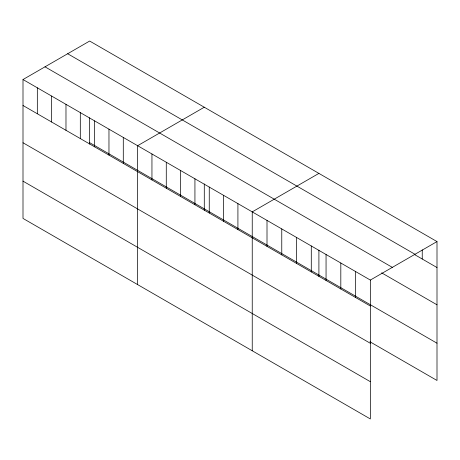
<?xml version="1.0" encoding="UTF-8"?>
<svg xmlns="http://www.w3.org/2000/svg" width="460" height="460" viewBox="0 0 460 460"><rect width="100%" height="100%" fill="white"/><g stroke="black" fill="none" stroke-linecap="round" stroke-linejoin="round"><path stroke-width="0.69" d="M23 79.534L370.34 280.065L370.34 418.956L23 218.419L23 79.534L89.66 41.043L437 241.58L437 380.466L369.955 341.763M204.286 107.22L137.62 145.711L137.62 284.596M318.906 173.397L252.241 211.882L252.241 350.773M370.34 280.065L437 241.58M67.666 53.745L415 254.282M414.241 254.397L437 267.536M44.999 66.832L392.334 267.363M381.645 272.843L437 304.802M89.66 142.669L437 343.2M23 105.489L370.34 306.021M23 142.755L370.34 343.292M23 181.154L370.34 381.685M422.24 249.895L422.24 259.014M355.574 271.544L355.574 297.499M340.814 263.022L340.814 288.978M326.054 254.501L326.054 280.456M318.906 250.131L318.906 276.454M311.288 245.973L311.288 271.929M296.527 237.452L296.527 263.407M281.767 228.93L281.767 254.886M267.007 220.409L267.007 246.364M237.918 203.613L237.918 229.569M223.589 195.339L223.589 221.294M209.26 187.07L209.26 213.026M204.286 183.954L204.286 210.277M194.931 178.796L194.931 204.752M180.602 170.522L180.602 196.483M166.278 162.254L166.278 188.209M151.949 153.979L151.949 179.935M123.291 137.436L123.291 163.392M108.968 129.162L108.968 155.123M94.639 120.894L94.639 146.849M89.66 117.777L89.66 144.101M80.31 112.62L80.31 138.575M65.981 104.351L65.981 130.306M51.658 96.077L51.658 122.032M37.329 87.802L37.329 113.758"/></g></svg>
